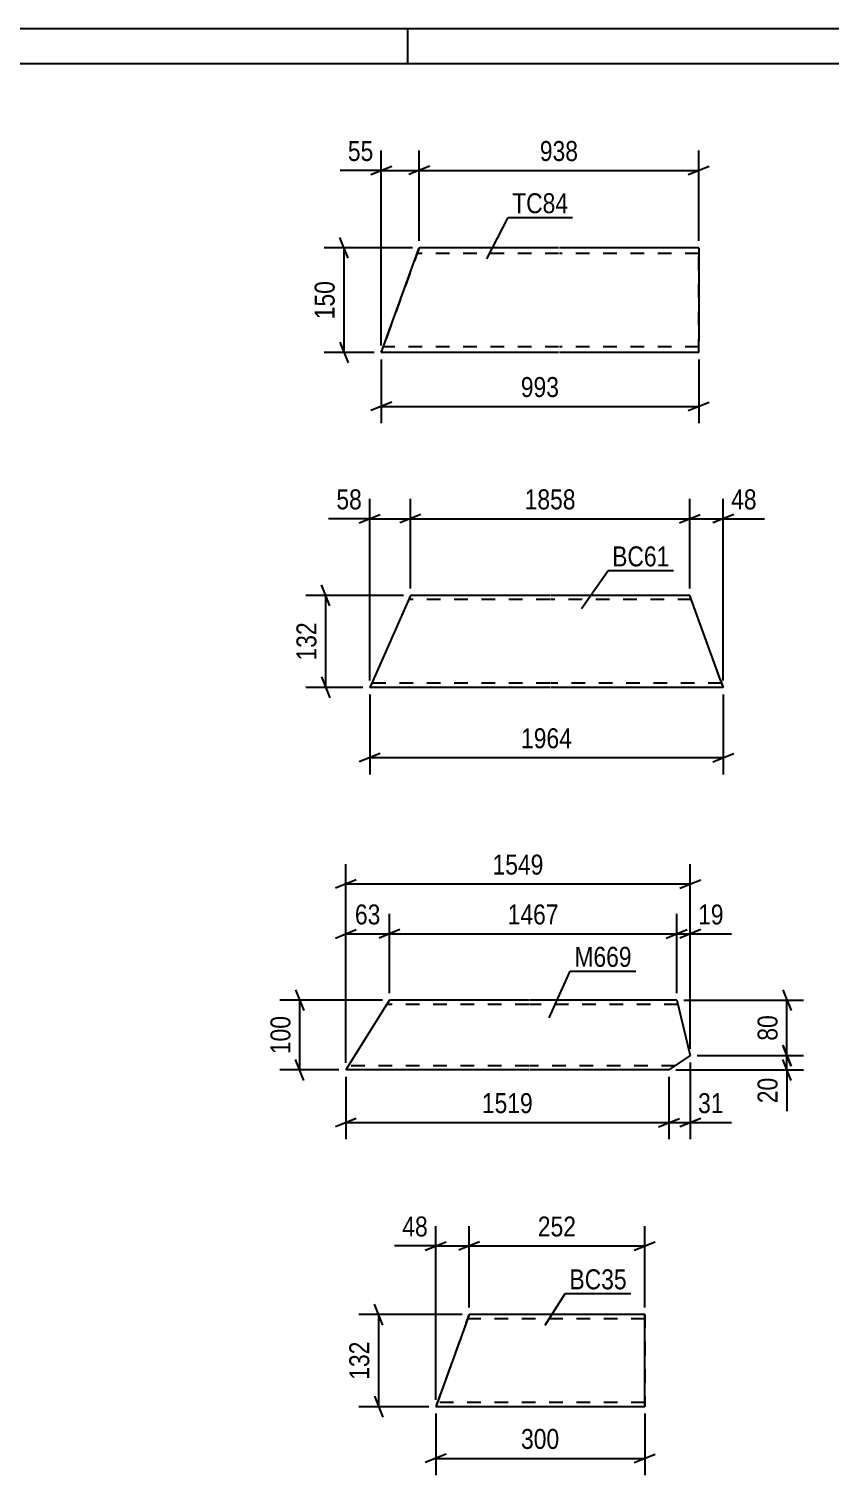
# Model space of a CAD drawing. Header units: millimetres. Extents: x 0 to 841, y 0 to 594.
# Drawn here: x 576.6 to 691.6, y 386.6 to 594 of the extents above; entities that cross this region are included whole.
import ezdxf

# ---------------------------------------------------------------- set-up
doc = ezdxf.new("R2010")
doc.units = ezdxf.units.MM
doc.linetypes.add('DXK_LINE_DOT2', pattern=[3.9198, 1.9599, -1.9599])
doc.styles.add('Arial Narrow', font='ARIALN.TTF', dxfattribs={"height": 0.2})

# ---------------------------------------------------------------- blocks, each defined once
blk = doc.blocks.new('Unknown-682121906-1161')
at = {"color": 5, "linetype": 'Continuous'}
for p, q in [((841, 594), (0, 594)), ((631, 589), (631, 594)), ((836, 589), (5, 589))]:
    blk.add_line(p, q, dxfattribs=at)
blk = doc.blocks.new('Part-682121906-4216 - 4199')
at = {"color": 7, "linetype": 'DXK_LINE_DOT2'}
for p, q in [((632.66, 562.6), (627.2, 547.6)), ((632.66, 562.6), (632.66, 562.6)), ((672.76, 547.6), (672.76, 562.6)), ((632.36, 561.8), (632.36, 561.8)), ((652.66, 561.8), (632.36, 561.8)), ((672.76, 561.8), (652.76, 561.8)), ((627.2, 547.6), (627.2, 547.6)), ((627.49, 548.4), (627.49, 548.4)), ((652.66, 548.4), (627.49, 548.4)), ((672.76, 548.4), (652.76, 548.4)), ((672.76, 548.46), (672.76, 548.89)), ((672.76, 548.4), (672.76, 548.46))]:
    blk.add_line(p, q, dxfattribs=at)
at = {"color": 2, "linetype": 'Continuous'}
for p, q in [((627.56, 548.59), (632.66, 562.6)), ((632.66, 562.6), (632.66, 562.6)), ((652.66, 562.6), (632.66, 562.6)), ((672.76, 562.6), (652.76, 562.6)), ((672.76, 562.6), (672.76, 549.2)), ((627.2, 547.6), (627.37, 548.07)), ((627.2, 547.6), (627.2, 547.6)), ((652.66, 547.6), (627.2, 547.6)), ((627.37, 548.07), (627.56, 548.59)), ((672.76, 547.6), (652.76, 547.6)), ((672.76, 547.6), (672.76, 549.2))]:
    blk.add_line(p, q, dxfattribs=at)
blk = doc.blocks.new('Part-682121906-4021 - 4005')
at = {"color": 7, "linetype": 'DXK_LINE_DOT2'}
for p, q in [((639.81, 409.61), (635.01, 396.41)), ((639.46, 408.64), (639.53, 408.84)), ((639.53, 408.84), (639.54, 408.87)), ((639.54, 408.87), (639.57, 408.97)), ((639.57, 408.97), (639.59, 409.01)), ((639.59, 409.01), (639.59, 409.01)), ((665.01, 409.01), (639.59, 409.01)), ((639.81, 409.61), (639.81, 409.61)), ((665.01, 409.61), (665.01, 396.41)), ((635.01, 396.41), (635.01, 396.41)), ((635.22, 397.01), (635.22, 397.01)), ((665.01, 397.01), (635.22, 397.01)), ((665.01, 397.06), (665.01, 397.38)), ((665.01, 397.01), (665.01, 397.06))]:
    blk.add_line(p, q, dxfattribs=at)
at = {"color": 2, "linetype": 'Continuous'}
for p, q in [((639.37, 408.41), (639.81, 409.61)), ((639.81, 409.61), (639.81, 409.61)), ((665.01, 409.61), (639.81, 409.61)), ((665.01, 397.61), (665.01, 409.61)), ((639.37, 408.41), (635.01, 396.41)), ((635.01, 396.41), (635.01, 396.41)), ((665.01, 396.41), (635.01, 396.41)), ((665.01, 396.41), (665.01, 397.61))]:
    blk.add_line(p, q, dxfattribs=at)
blk = doc.blocks.new('Part-682121906-12904 - 12903')
at = {"color": 2, "linetype": 'Continuous'}
for p, q in [((628.38, 454.71), (627.63, 453.51)), ((648.38, 454.71), (628.38, 454.71)), ((669.6, 454.71), (648.48, 454.71)), ((669.6, 454.71), (671.55, 446.75)), ((627.63, 453.51), (622.11, 444.71)), ((671.55, 446.75), (668.48, 444.71)), ((648.38, 444.71), (622.11, 444.71)), ((668.48, 444.71), (648.48, 444.71))]:
    blk.add_line(p, q, dxfattribs=at)
at = {"color": 7, "linetype": 'DXK_LINE_DOT2'}
for p, q in [((628.16, 454.36), (628.38, 454.71)), ((648.38, 454.11), (628.01, 454.11)), ((669.75, 454.11), (648.48, 454.11)), ((648.38, 445.31), (622.49, 445.31)), ((669.38, 445.31), (648.48, 445.31))]:
    blk.add_line(p, q, dxfattribs=at)
blk = doc.blocks.new('Part-682121906-2240 - 2224')
at = {"color": 2, "linetype": 'Continuous'}
for p, q in [((631.38, 512.76), (630.85, 511.56)), ((651.38, 512.76), (631.38, 512.76)), ((671.48, 512.76), (651.48, 512.76)), ((675.85, 500.76), (671.48, 512.76)), ((630.85, 511.56), (625.59, 499.66)), ((675.85, 500.76), (676.29, 499.56)), ((625.55, 499.56), (625.59, 499.66)), ((651.38, 499.56), (625.55, 499.56)), ((676.29, 499.56), (651.48, 499.56))]:
    blk.add_line(p, q, dxfattribs=at)
at = {"color": 7, "linetype": 'DXK_LINE_DOT2'}
for p, q in [((631.34, 512.67), (631.23, 512.41)), ((631.38, 512.76), (631.34, 512.67)), ((671.92, 511.56), (671.48, 512.76)), ((651.38, 512.16), (631.12, 512.16)), ((671.7, 512.16), (651.48, 512.16)), ((671.72, 512.12), (671.7, 512.16)), ((671.76, 511.99), (671.75, 512.02)), ((675.85, 500.76), (671.84, 511.79)), ((651.38, 500.16), (625.81, 500.16)), ((626.08, 500.76), (626.08, 500.76)), ((626.08, 500.76), (626.08, 500.76)), ((676.07, 500.16), (651.48, 500.16)), ((676.25, 499.66), (675.85, 500.76)), ((625.55, 499.56), (625.55, 499.56)), ((676.29, 499.56), (676.25, 499.66))]:
    blk.add_line(p, q, dxfattribs=at)
blk = doc.blocks.new('StraightDimension-682121906-20030 - 4199')
at = {"color": 7, "linetype": 'Continuous'}
for p, q in [((632.66, 563.6), (632.66, 576.56)), ((672.76, 563.6), (672.76, 576.56)), ((634.16, 574.31), (631.16, 573.11)), ((632.66, 573.71), (672.76, 573.71)), ((671.26, 573.11), (674.26, 574.31))]:
    blk.add_line(p, q, dxfattribs=at)
at = {"color": 0}
blk.add_wipeout([(656.05, 574.46), (656.05, 578.66), (649.36, 578.66), (649.36, 574.46)], dxfattribs=at)
at = {"color": 3, "style": 'Arial Narrow'}
blk.add_text('938', height=2.863, dxfattribs=at).set_placement((649.96, 575.06))
blk = doc.blocks.new('StraightDimension-682121906-4264 - 4199')
at = {"color": 7, "linetype": 'Continuous'}
for p, q in [((631.66, 562.6), (619.01, 562.6)), ((622.46, 561.1), (621.26, 564.1)), ((621.86, 547.6), (621.86, 562.6)), ((626.2, 547.6), (619.01, 547.6)), ((621.26, 549.1), (622.46, 546.1))]:
    blk.add_line(p, q, dxfattribs=at)
at = {"color": 0}
blk.add_wipeout([(621.11, 558.44), (616.91, 558.44), (616.91, 551.76), (621.11, 551.76)], dxfattribs=at)
at = {"color": 3, "style": 'Arial Narrow'}
blk.add_text('150', height=2.863, rotation=90.0002, dxfattribs=at).set_placement((620.51, 552.36))
blk = doc.blocks.new('StraightDimension-682121906-20031 - 4199')
at = {"color": 7, "linetype": 'Continuous'}
for p, q in [((627.2, 548.6), (627.2, 576.56)), ((632.66, 563.6), (632.66, 576.56)), ((625.7, 573.11), (628.7, 574.31)), ((627.2, 573.71), (632.66, 573.71)), ((634.16, 574.31), (631.16, 573.11))]:
    blk.add_line(p, q, dxfattribs=at)
at = {"color": 0}
blk.add_wipeout([(626.67, 574.46), (626.67, 578.66), (621.81, 578.66), (621.81, 574.46)], dxfattribs=at)
at = {"color": 7, "linetype": 'Continuous'}
blk.add_line((627.2, 573.71), (621.29, 573.71), dxfattribs=at)
blk.add_line((627.2, 573.71), (621.29, 573.71), dxfattribs=at)
at = {"color": 3, "style": 'Arial Narrow'}
blk.add_text('55', height=2.863, dxfattribs=at).set_placement((622.41, 575.06))
blk = doc.blocks.new('StraightDimension-682121906-20121 - 4199')
at = {"color": 7, "linetype": 'Continuous'}
for p, q in [((627.2, 546.6), (627.2, 537.46)), ((672.76, 546.6), (672.76, 537.46)), ((628.7, 540.46), (625.7, 539.26)), ((627.2, 539.86), (672.76, 539.86)), ((671.26, 539.26), (674.26, 540.46))]:
    blk.add_line(p, q, dxfattribs=at)
at = {"color": 0}
blk.add_wipeout([(653.32, 540.61), (653.32, 544.81), (646.63, 544.81), (646.63, 540.61)], dxfattribs=at)
at = {"color": 3, "style": 'Arial Narrow'}
blk.add_text('993', height=2.863, dxfattribs=at).set_placement((647.23, 541.21))
blk = doc.blocks.new('StraightDimension-682121906-4048 - 4005')
at = {"color": 7, "linetype": 'Continuous'}
for p, q in [((639.81, 410.61), (639.81, 422.32)), ((665.01, 410.61), (665.01, 422.32)), ((641.31, 420.07), (638.31, 418.87)), ((639.81, 419.47), (665.01, 419.47)), ((663.51, 418.87), (666.51, 420.07))]:
    blk.add_line(p, q, dxfattribs=at)
at = {"color": 0}
blk.add_wipeout([(655.75, 420.22), (655.75, 424.42), (649.07, 424.42), (649.07, 420.22)], dxfattribs=at)
at = {"color": 3, "style": 'Arial Narrow'}
blk.add_text('252', height=2.863, dxfattribs=at).set_placement((649.67, 420.82))
blk = doc.blocks.new('StraightDimension-682121906-4024 - 4005')
at = {"color": 7, "linetype": 'Continuous'}
for p, q in [((627.43, 408.11), (626.23, 411.11)), ((638.81, 409.61), (623.98, 409.61)), ((626.83, 396.41), (626.83, 409.61)), ((634.01, 396.41), (623.98, 396.41)), ((626.23, 397.91), (627.43, 394.91))]:
    blk.add_line(p, q, dxfattribs=at)
at = {"color": 0}
blk.add_wipeout([(626.08, 406.35), (621.88, 406.35), (621.88, 399.67), (626.08, 399.67)], dxfattribs=at)
at = {"color": 3, "style": 'Arial Narrow'}
blk.add_text('132', height=2.863, rotation=90.0002, dxfattribs=at).set_placement((625.48, 400.27))
blk = doc.blocks.new('StraightDimension-682121906-4037 - 4005')
at = {"color": 7, "linetype": 'Continuous'}
for p, q in [((635.01, 397.41), (635.01, 422.32)), ((639.81, 410.61), (639.81, 422.32)), ((633.51, 418.87), (636.51, 420.07)), ((635.01, 419.47), (639.81, 419.47)), ((641.31, 420.07), (638.31, 418.87))]:
    blk.add_line(p, q, dxfattribs=at)
at = {"color": 0}
blk.add_wipeout([(634.48, 420.22), (634.48, 424.42), (629.62, 424.42), (629.62, 420.22)], dxfattribs=at)
at = {"color": 7, "linetype": 'Continuous'}
blk.add_line((635.01, 419.47), (629.1, 419.47), dxfattribs=at)
blk.add_line((635.01, 419.47), (629.1, 419.47), dxfattribs=at)
at = {"color": 3, "style": 'Arial Narrow'}
blk.add_text('48', height=2.863, dxfattribs=at).set_placement((630.22, 420.82))
blk = doc.blocks.new('StraightDimension-682121906-4060 - 4005')
at = {"color": 7, "linetype": 'Continuous'}
for p, q in [((635.01, 395.41), (635.01, 386.6)), ((665.01, 395.41), (665.01, 386.6)), ((636.51, 389.6), (633.51, 388.4)), ((635.01, 389), (665.01, 389)), ((663.51, 388.4), (666.51, 389.6))]:
    blk.add_line(p, q, dxfattribs=at)
at = {"color": 0}
blk.add_wipeout([(653.35, 389.75), (653.35, 393.95), (646.66, 393.95), (646.66, 389.75)], dxfattribs=at)
at = {"color": 3, "style": 'Arial Narrow'}
blk.add_text('300', height=2.863, dxfattribs=at).set_placement((647.26, 390.35))
blk = doc.blocks.new('StraightDimension-682121906-14142 - 12903')
at = {"color": 7, "linetype": 'Continuous'}
for p, q in [((628.38, 455.71), (628.38, 467.07)), ((669.6, 455.71), (669.6, 467.07)), ((629.88, 464.82), (626.88, 463.62)), ((668.1, 463.62), (671.1, 464.82)), ((628.38, 464.22), (669.6, 464.22))]:
    blk.add_line(p, q, dxfattribs=at)
at = {"color": 0}
blk.add_wipeout([(653.25, 464.97), (653.25, 469.17), (644.74, 469.17), (644.74, 464.97)], dxfattribs=at)
at = {"color": 3, "style": 'Arial Narrow'}
blk.add_text('1467', height=2.863, dxfattribs=at).set_placement((645.34, 465.57))
blk = doc.blocks.new('StraightDimension-682121906-14130 - 12903')
at = {"color": 7, "linetype": 'Continuous'}
for p, q in [((622.11, 445.71), (622.11, 474.22)), ((671.55, 447.75), (671.55, 474.22)), ((623.61, 471.97), (620.61, 470.77)), ((622.11, 471.37), (671.55, 471.37)), ((670.05, 470.77), (673.05, 471.97))]:
    blk.add_line(p, q, dxfattribs=at)
at = {"color": 0}
blk.add_wipeout([(651.08, 472.12), (651.08, 476.32), (642.57, 476.32), (642.57, 472.12)], dxfattribs=at)
at = {"color": 3, "style": 'Arial Narrow'}
blk.add_text('1549', height=2.863, dxfattribs=at).set_placement((643.17, 472.72))
blk = doc.blocks.new('StraightDimension-682121906-14141 - 12903')
at = {"color": 7, "linetype": 'Continuous'}
for p, q in [((669.6, 455.71), (669.6, 467.07)), ((671.55, 447.75), (671.55, 467.07)), ((668.1, 463.62), (671.1, 464.82)), ((673.05, 464.82), (670.05, 463.62)), ((669.6, 464.22), (671.55, 464.22))]:
    blk.add_line(p, q, dxfattribs=at)
at = {"color": 0}
blk.add_wipeout([(676.93, 464.97), (676.93, 469.17), (672.07, 469.17), (672.07, 464.97)], dxfattribs=at)
at = {"color": 7, "linetype": 'Continuous'}
blk.add_line((671.55, 464.22), (677.45, 464.22), dxfattribs=at)
blk.add_line((671.55, 464.22), (677.45, 464.22), dxfattribs=at)
at = {"color": 3, "style": 'Arial Narrow'}
blk.add_text('19', height=2.863, dxfattribs=at).set_placement((672.67, 465.57))
blk = doc.blocks.new('StraightDimension-682121906-14143 - 12903')
at = {"color": 7, "linetype": 'Continuous'}
for p, q in [((622.11, 445.71), (622.11, 467.07)), ((628.38, 455.71), (628.38, 467.07)), ((620.61, 463.62), (623.61, 464.82)), ((629.88, 464.82), (626.88, 463.62)), ((622.11, 464.22), (628.38, 464.22))]:
    blk.add_line(p, q, dxfattribs=at)
at = {"color": 0}
blk.add_wipeout([(627.67, 464.97), (627.67, 469.17), (622.82, 469.17), (622.82, 464.97)], dxfattribs=at)
at = {"color": 3, "style": 'Arial Narrow'}
blk.add_text('63', height=2.863, dxfattribs=at).set_placement((623.42, 465.57))
blk = doc.blocks.new('StraightDimension-682121906-14200 - 12903')
at = {"color": 7, "linetype": 'Continuous'}
for p, q in [((671.55, 445.75), (671.55, 434.76)), ((668.48, 443.71), (668.48, 434.76)), ((666.98, 436.56), (669.98, 437.76)), ((673.05, 437.76), (670.05, 436.56)), ((668.48, 437.16), (671.55, 437.16))]:
    blk.add_line(p, q, dxfattribs=at)
at = {"color": 0}
blk.add_wipeout([(676.93, 437.91), (676.93, 442.11), (672.07, 442.11), (672.07, 437.91)], dxfattribs=at)
at = {"color": 7, "linetype": 'Continuous'}
blk.add_line((671.55, 437.16), (677.45, 437.16), dxfattribs=at)
blk.add_line((671.55, 437.16), (677.45, 437.16), dxfattribs=at)
at = {"color": 3, "style": 'Arial Narrow'}
blk.add_text('31', height=2.863, dxfattribs=at).set_placement((672.67, 438.51))
blk = doc.blocks.new('StraightDimension-682121906-14201 - 12903')
at = {"color": 7, "linetype": 'Continuous'}
for p, q in [((622.11, 443.71), (622.11, 434.76)), ((668.48, 443.71), (668.48, 434.76)), ((623.61, 437.76), (620.61, 436.56)), ((666.98, 436.56), (669.98, 437.76)), ((622.11, 437.16), (668.48, 437.16))]:
    blk.add_line(p, q, dxfattribs=at)
at = {"color": 0}
blk.add_wipeout([(649.55, 437.91), (649.55, 442.11), (641.04, 442.11), (641.04, 437.91)], dxfattribs=at)
at = {"color": 3, "style": 'Arial Narrow'}
blk.add_text('1519', height=2.863, dxfattribs=at).set_placement((641.64, 438.51))
blk = doc.blocks.new('StraightDimension-682121906-14235 - 12903')
at = {"color": 7, "linetype": 'Continuous'}
for p, q in [((627.38, 454.71), (612.66, 454.71)), ((614.91, 456.21), (616.11, 453.21)), ((615.51, 444.71), (615.51, 454.71)), ((616.11, 443.21), (614.91, 446.21)), ((621.11, 444.71), (612.66, 444.71))]:
    blk.add_line(p, q, dxfattribs=at)
at = {"color": 0}
blk.add_wipeout([(614.76, 453.05), (610.56, 453.05), (610.56, 446.36), (614.76, 446.36)], dxfattribs=at)
at = {"color": 3, "style": 'Arial Narrow'}
blk.add_text('100', height=2.863, rotation=90.0002, dxfattribs=at).set_placement((614.16, 446.96))
blk = doc.blocks.new('StraightDimension-682121906-14260 - 12903')
at = {"color": 7, "linetype": 'Continuous'}
for p, q in [((670.6, 454.71), (687.82, 454.71)), ((684.82, 456.21), (686.02, 453.21)), ((685.42, 446.75), (685.42, 454.71)), ((686.02, 445.25), (684.82, 448.25)), ((672.55, 446.75), (687.82, 446.75))]:
    blk.add_line(p, q, dxfattribs=at)
at = {"color": 0}
blk.add_wipeout([(684.67, 453.16), (680.47, 453.16), (680.47, 448.3), (684.67, 448.3)], dxfattribs=at)
at = {"color": 3, "style": 'Arial Narrow'}
blk.add_text('80', height=2.863, rotation=90.0002, dxfattribs=at).set_placement((684.07, 448.9))
blk = doc.blocks.new('StraightDimension-682121906-14261 - 12903')
at = {"color": 7, "linetype": 'Continuous'}
for p, q in [((684.82, 448.25), (686.02, 445.25)), ((672.55, 446.75), (687.82, 446.75)), ((686.02, 443.21), (684.82, 446.21)), ((685.42, 444.71), (685.42, 446.75)), ((669.48, 444.71), (687.82, 444.71))]:
    blk.add_line(p, q, dxfattribs=at)
at = {"color": 0}
blk.add_wipeout([(684.67, 444.18), (680.47, 444.18), (680.47, 439.33), (684.67, 439.33)], dxfattribs=at)
at = {"color": 7, "linetype": 'Continuous'}
blk.add_line((685.42, 444.71), (685.42, 438.8), dxfattribs=at)
blk.add_line((685.42, 444.71), (685.42, 438.8), dxfattribs=at)
at = {"color": 3, "style": 'Arial Narrow'}
blk.add_text('20', height=2.863, rotation=90.0002, dxfattribs=at).set_placement((684.07, 439.93))
blk = doc.blocks.new('StraightDimension-682121906-2292 - 2224')
at = {"color": 7, "linetype": 'Continuous'}
for p, q in [((630.38, 512.76), (616.39, 512.76)), ((619.84, 511.26), (618.64, 514.26)), ((619.24, 499.56), (619.24, 512.76)), ((618.64, 501.06), (619.84, 498.06)), ((624.55, 499.56), (616.39, 499.56))]:
    blk.add_line(p, q, dxfattribs=at)
at = {"color": 0}
blk.add_wipeout([(618.49, 509.51), (614.29, 509.51), (614.29, 502.82), (618.49, 502.82)], dxfattribs=at)
at = {"color": 3, "style": 'Arial Narrow'}
blk.add_text('132', height=2.863, rotation=90.0002, dxfattribs=at).set_placement((617.89, 503.42))
blk = doc.blocks.new('StraightDimension-682121906-2260 - 2224')
at = {"color": 7, "linetype": 'Continuous'}
for p, q in [((631.38, 513.76), (631.38, 526.6)), ((671.48, 513.76), (671.48, 526.6)), ((632.88, 524.35), (629.88, 523.15)), ((631.38, 523.75), (671.48, 523.75)), ((669.98, 523.15), (672.98, 524.35))]:
    blk.add_line(p, q, dxfattribs=at)
at = {"color": 0}
blk.add_wipeout([(655.69, 524.5), (655.69, 528.7), (647.18, 528.7), (647.18, 524.5)], dxfattribs=at)
at = {"color": 3, "style": 'Arial Narrow'}
blk.add_text('1858', height=2.863, dxfattribs=at).set_placement((647.78, 525.1))
blk = doc.blocks.new('StraightDimension-682121906-2243 - 2224')
at = {"color": 7, "linetype": 'Continuous'}
for p, q in [((625.55, 500.56), (625.55, 526.6)), ((631.38, 513.76), (631.38, 526.6)), ((624.05, 523.15), (627.05, 524.35)), ((625.55, 523.75), (631.38, 523.75)), ((632.88, 524.35), (629.88, 523.15))]:
    blk.add_line(p, q, dxfattribs=at)
at = {"color": 0}
blk.add_wipeout([(625.02, 524.5), (625.02, 528.7), (620.16, 528.7), (620.16, 524.5)], dxfattribs=at)
at = {"color": 7, "linetype": 'Continuous'}
blk.add_line((625.55, 523.75), (619.64, 523.75), dxfattribs=at)
blk.add_line((625.55, 523.75), (619.64, 523.75), dxfattribs=at)
at = {"color": 3, "style": 'Arial Narrow'}
blk.add_text('58', height=2.863, dxfattribs=at).set_placement((620.76, 525.1))
blk = doc.blocks.new('StraightDimension-682121906-2279 - 2224')
at = {"color": 7, "linetype": 'Continuous'}
for p, q in [((671.48, 513.76), (671.48, 526.6)), ((676.29, 500.56), (676.29, 526.6)), ((669.98, 523.15), (672.98, 524.35)), ((671.48, 523.75), (676.29, 523.75)), ((677.79, 524.35), (674.79, 523.15))]:
    blk.add_line(p, q, dxfattribs=at)
at = {"color": 0}
blk.add_wipeout([(681.67, 524.5), (681.67, 528.7), (676.81, 528.7), (676.81, 524.5)], dxfattribs=at)
at = {"color": 7, "linetype": 'Continuous'}
blk.add_line((676.29, 523.75), (682.19, 523.75), dxfattribs=at)
blk.add_line((676.29, 523.75), (682.19, 523.75), dxfattribs=at)
at = {"color": 3, "style": 'Arial Narrow'}
blk.add_text('48', height=2.863, dxfattribs=at).set_placement((677.41, 525.1))
blk = doc.blocks.new('StraightDimension-682121906-2317 - 2224')
at = {"color": 7, "linetype": 'Continuous'}
for p, q in [((625.55, 498.56), (625.55, 487.09)), ((676.29, 498.56), (676.29, 487.09)), ((627.05, 490.09), (624.05, 488.89)), ((625.55, 489.49), (676.29, 489.49)), ((674.79, 488.89), (677.79, 490.09))]:
    blk.add_line(p, q, dxfattribs=at)
at = {"color": 0}
blk.add_wipeout([(655.17, 490.24), (655.17, 494.44), (646.66, 494.44), (646.66, 490.24)], dxfattribs=at)
at = {"color": 3, "style": 'Arial Narrow'}
blk.add_text('1964', height=2.863, dxfattribs=at).set_placement((647.26, 490.84))
blk = doc.blocks.new('Mark-682121906-4212 - 4199')
at = {"color": 0}
blk.add_wipeout([(654.03, 567.57), (654.03, 570.57), (645.99, 570.57), (645.99, 567.57)], dxfattribs=at)
blk.add_wipeout([(654.03, 567.57), (654.03, 570.57), (645.99, 570.57), (645.99, 567.57)], dxfattribs=at)
at = {"color": 30, "linetype": 'Continuous'}
for p, q in [((642.37, 561.05), (645.39, 566.97)), ((645.39, 566.97), (654.63, 566.97))]:
    blk.add_line(p, q, dxfattribs=at)
at = {"color": 3, "style": 'Arial Narrow'}
blk.add_text('TC84', height=2.863, dxfattribs=at).set_placement((645.99, 567.57))
blk = doc.blocks.new('Mark-682121906-4017 - 4005')
at = {"color": 0}
blk.add_wipeout([(662.44, 413.24), (662.44, 416.24), (654.21, 416.24), (654.21, 413.24)], dxfattribs=at)
blk.add_wipeout([(662.44, 413.24), (662.44, 416.24), (654.21, 416.24), (654.21, 413.24)], dxfattribs=at)
at = {"color": 30, "linetype": 'Continuous'}
for p, q in [((650.73, 408.08), (653.61, 412.64)), ((653.61, 412.64), (663.04, 412.64))]:
    blk.add_line(p, q, dxfattribs=at)
at = {"color": 3, "style": 'Arial Narrow'}
blk.add_text('BC35', height=2.863, dxfattribs=at).set_placement((654.21, 413.24))
blk = doc.blocks.new('Mark-682121906-14308 - 12903')
at = {"color": 0}
blk.add_wipeout([(663.14, 459.49), (663.14, 462.49), (654.92, 462.49), (654.92, 459.49)], dxfattribs=at)
blk.add_wipeout([(663.14, 459.49), (663.14, 462.49), (654.92, 462.49), (654.92, 459.49)], dxfattribs=at)
at = {"color": 30, "linetype": 'Continuous'}
for p, q in [((651.32, 452.18), (654.32, 458.89)), ((654.32, 458.89), (663.74, 458.89))]:
    blk.add_line(p, q, dxfattribs=at)
at = {"color": 3, "style": 'Arial Narrow'}
blk.add_text('M669', height=2.863, dxfattribs=at).set_placement((654.92, 459.49))
blk = doc.blocks.new('Mark-682121906-2236 - 2224')
at = {"color": 0}
blk.add_wipeout([(668.56, 516.92), (668.56, 519.92), (660.34, 519.92), (660.34, 516.92)], dxfattribs=at)
blk.add_wipeout([(668.56, 516.92), (668.56, 519.92), (660.34, 519.92), (660.34, 516.92)], dxfattribs=at)
at = {"color": 30, "linetype": 'Continuous'}
for p, q in [((655.93, 510.86), (659.74, 516.32)), ((659.74, 516.32), (669.16, 516.32))]:
    blk.add_line(p, q, dxfattribs=at)
at = {"color": 3, "style": 'Arial Narrow'}
blk.add_text('BC61', height=2.863, dxfattribs=at).set_placement((660.34, 516.92))

msp = doc.modelspace()

# ---------------------------------------------------------------- block references
for name in ['Unknown-682121906-1161', 'Part-682121906-4216 - 4199', 'Part-682121906-2240 - 2224', 'Part-682121906-12904 - 12903', 'Part-682121906-4021 - 4005']:
    msp.add_blockref(name, (0, 0))

# ---------------------------------------------------------------- next in the draw order: block references
for name in ['StraightDimension-682121906-20030 - 4199', 'StraightDimension-682121906-2292 - 2224', 'StraightDimension-682121906-14142 - 12903', 'StraightDimension-682121906-4048 - 4005']:
    msp.add_blockref(name, (0, 0))

# ---------------------------------------------------------------- next in the draw order: block references
for name in ['Mark-682121906-4212 - 4199', 'StraightDimension-682121906-4264 - 4199', 'StraightDimension-682121906-2260 - 2224', 'StraightDimension-682121906-2317 - 2224', 'StraightDimension-682121906-14130 - 12903', 'Mark-682121906-4017 - 4005', 'StraightDimension-682121906-4024 - 4005']:
    msp.add_blockref(name, (0, 0))

# ---------------------------------------------------------------- next in the draw order: block references
for name in ['StraightDimension-682121906-20031 - 4199', 'StraightDimension-682121906-20121 - 4199', 'StraightDimension-682121906-2243 - 2224', 'StraightDimension-682121906-2279 - 2224', 'StraightDimension-682121906-14143 - 12903', 'StraightDimension-682121906-14141 - 12903', 'Mark-682121906-14308 - 12903', 'StraightDimension-682121906-14200 - 12903', 'StraightDimension-682121906-4037 - 4005', 'StraightDimension-682121906-4060 - 4005']:
    msp.add_blockref(name, (0, 0))

# ---------------------------------------------------------------- next in the draw order: block references
for name in ['Mark-682121906-2236 - 2224', 'StraightDimension-682121906-14260 - 12903', 'StraightDimension-682121906-14201 - 12903']:
    msp.add_blockref(name, (0, 0))

# ---------------------------------------------------------------- next in the draw order: block references
for name in ['StraightDimension-682121906-14235 - 12903', 'StraightDimension-682121906-14261 - 12903']:
    msp.add_blockref(name, (0, 0))

doc.saveas('drawing.dxf')
